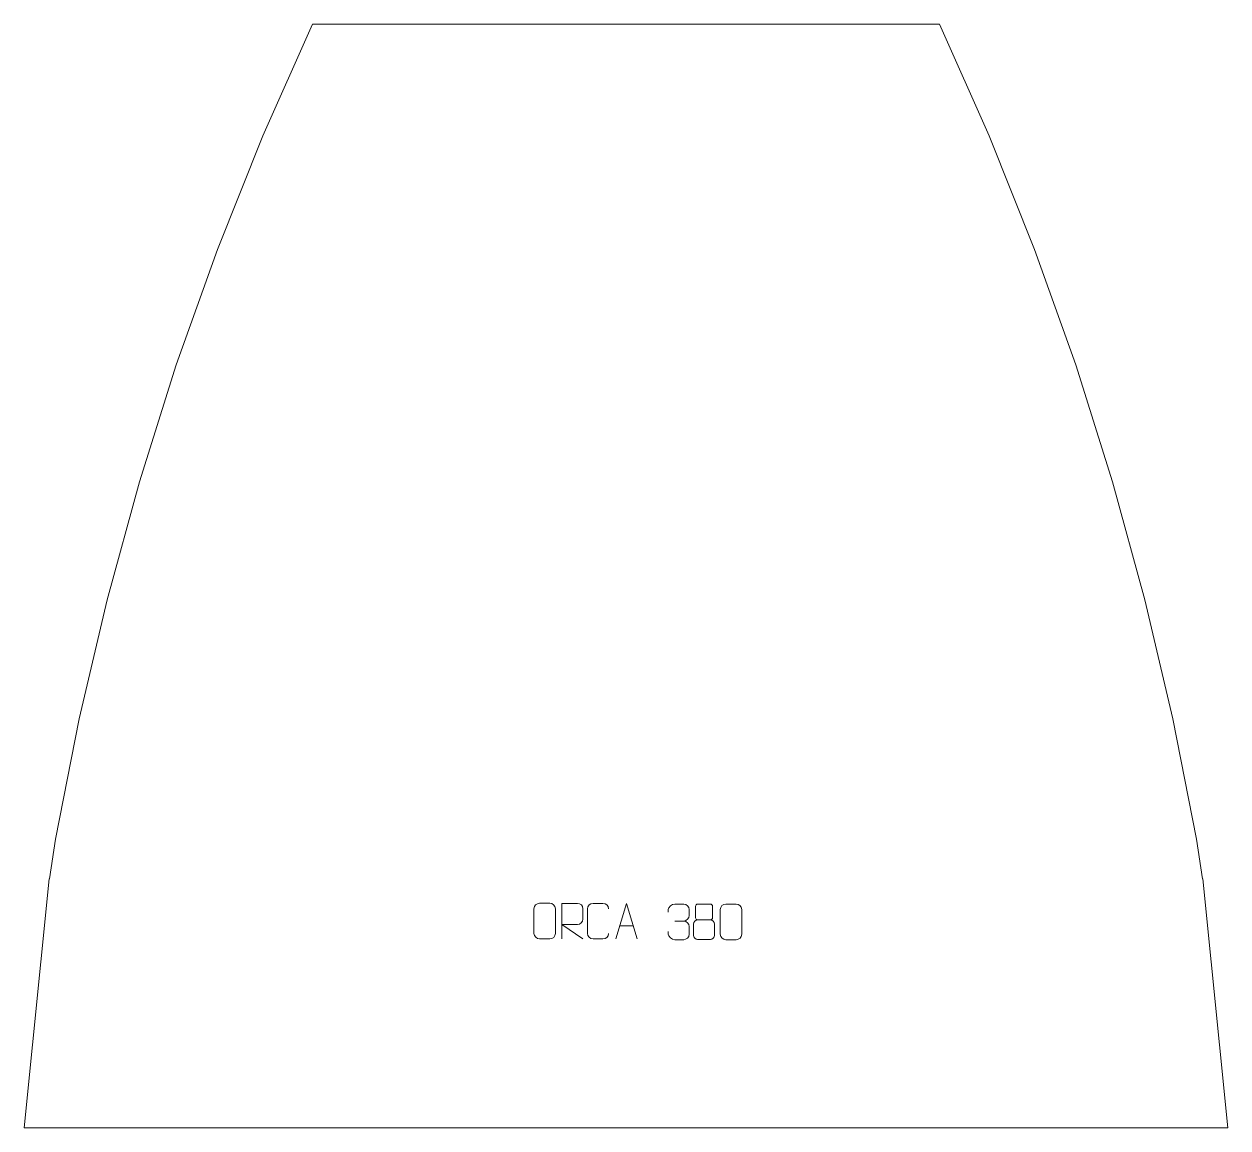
# Model space of a CAD drawing. Header units: millimetres. Extents: x -438 to 407, y 735 to 1510.
import ezdxf

# ---------------------------------------------------------------- set-up
doc = ezdxf.new("R2010")
doc.units = ezdxf.units.MM
doc.header["$MEASUREMENT"] = 0
doc.layers.add('layer 1', color=7, linetype='Continuous')

msp = doc.modelspace()

# ---------------------------------------------------------------- linework, layer by layer
at = {"layer": 'layer 1', "color": 242, "lineweight": 9}
msp.add_open_spline([(-235.3174, 1509.7811), (-235.3174, 1509.7811), (204.6812, 1509.7811), (204.6812, 1509.7811), (204.6812, 1509.7811), (204.6812, 1509.7811), (239.5474, 1431.2162), (239.5474, 1431.2162), (239.5474, 1431.2162), (239.5474, 1431.2162), (271.4487, 1351.4026), (271.4487, 1351.4026), (271.4487, 1351.4026), (271.4487, 1351.4026), (300.3408, 1270.4515), (300.3408, 1270.4515), (300.3408, 1270.4515), (300.3408, 1270.4515), (326.1816, 1188.4736), (326.1816, 1188.4736), (326.1816, 1188.4736), (326.1816, 1188.4736), (348.9368, 1105.5874), (348.9368, 1105.5874), (348.9368, 1105.5874), (348.9368, 1105.5874), (368.5738, 1021.9069), (368.5738, 1021.9069), (368.5738, 1021.9069), (368.5738, 1021.9069), (385.0655, 937.5514), (385.0655, 937.5514), (385.0655, 937.5514), (385.0655, 937.5514), (389.421, 909.782), (389.421, 909.782), (389.421, 909.782), (389.421, 909.782), (389.6795, 909.782), (389.6795, 909.782), (389.6795, 909.782), (389.6795, 909.782), (407.181, 734.7832), (407.181, 734.7832), (407.181, 734.7832), (407.181, 734.7832), (-437.8178, 734.7832), (-437.8178, 734.7832), (-437.8178, 734.7832), (-437.8178, 734.7832), (-420.3184, 909.782), (-420.3184, 909.782), (-420.3184, 909.782), (-420.3184, 909.782), (-420.06, 909.782), (-420.06, 909.782), (-420.06, 909.782), (-420.06, 909.782), (-415.7022, 937.5514), (-415.7022, 937.5514), (-415.7022, 937.5514), (-415.7022, 937.5514), (-399.2122, 1021.9069), (-399.2122, 1021.9069), (-399.2122, 1021.9069), (-399.2122, 1021.9069), (-379.5752, 1105.5874), (-379.5752, 1105.5874), (-379.5752, 1105.5874), (-379.5752, 1105.5874), (-356.8184, 1188.4736), (-356.8184, 1188.4736), (-356.8184, 1188.4736), (-356.8184, 1188.4736), (-330.9776, 1270.4515), (-330.9776, 1270.4515), (-330.9776, 1270.4515), (-330.9776, 1270.4515), (-302.0854, 1351.4026), (-302.0854, 1351.4026), (-302.0854, 1351.4026), (-302.0854, 1351.4026), (-270.1842, 1431.2162), (-270.1842, 1431.2162), (-270.1842, 1431.2162), (-270.1842, 1431.2162), (-235.3174, 1509.7811), (-235.3174, 1509.7811)], degree=3, knots=[0, 0, 0, 0, 0.04347826, 0.04347826, 0.04347826, 0.04347826, 0.08695652, 0.08695652, 0.08695652, 0.08695652, 0.13043478, 0.13043478, 0.13043478, 0.13043478, 0.17391304, 0.17391304, 0.17391304, 0.17391304, 0.2173913, 0.2173913, 0.2173913, 0.2173913, 0.26086957, 0.26086957, 0.26086957, 0.26086957, 0.30434783, 0.30434783, 0.30434783, 0.30434783, 0.34782609, 0.34782609, 0.34782609, 0.34782609, 0.39130435, 0.39130435, 0.39130435, 0.39130435, 0.43478261, 0.43478261, 0.43478261, 0.43478261, 0.47826087, 0.47826087, 0.47826087, 0.47826087, 0.52173913, 0.52173913, 0.52173913, 0.52173913, 0.56521739, 0.56521739, 0.56521739, 0.56521739, 0.60869565, 0.60869565, 0.60869565, 0.60869565, 0.65217391, 0.65217391, 0.65217391, 0.65217391, 0.69565217, 0.69565217, 0.69565217, 0.69565217, 0.73913043, 0.73913043, 0.73913043, 0.73913043, 0.7826087, 0.7826087, 0.7826087, 0.7826087, 0.82608696, 0.82608696, 0.82608696, 0.82608696, 0.86956522, 0.86956522, 0.86956522, 0.86956522, 0.91304348, 0.91304348, 0.91304348, 0.91304348, 1, 1, 1, 1], dxfattribs=at)
at = {"layer": 'layer 1', "color": 250, "lineweight": 9}
for points, knots in [([(-75.9416, 892.5242), (-73.5749, 892.5242), (-71.2078, 892.5242), (-68.8407, 892.5242), (-68.8407, 892.5242), (-66.8597, 892.5598), (-64.8332, 891.0651), (-64.8061, 888.6224), (-64.8061, 888.6224), (-64.8065, 882.8636), (-64.8065, 877.1043), (-64.8061, 871.3447), (-64.8061, 871.3447), (-64.9483, 869.0165), (-66.6551, 867.5339), (-68.8407, 867.523), (-68.8407, 867.523), (-71.2137, 867.5234), (-73.5867, 867.5234), (-75.9593, 867.523), (-75.9593, 867.523), (-77.9182, 867.4174), (-79.9251, 869.3058), (-79.9137, 871.3273), (-79.9137, 871.3273), (-79.9134, 877.1094), (-79.9134, 882.891), (-79.9137, 888.6723), (-79.9137, 888.6723), (-79.9094, 890.8149), (-78.1319, 892.5377), (-75.9416, 892.5242)], [0, 0, 0, 0, 0.11111111, 0.11111111, 0.11111111, 0.11111111, 0.22222222, 0.22222222, 0.22222222, 0.22222222, 0.33333333, 0.33333333, 0.33333333, 0.33333333, 0.44444444, 0.44444444, 0.44444444, 0.44444444, 0.55555556, 0.55555556, 0.55555556, 0.55555556, 0.66666667, 0.66666667, 0.66666667, 0.66666667, 0.77777778, 0.77777778, 0.77777778, 0.77777778, 1, 1, 1, 1]), ([(-60.2604, 867.5012), (-60.2604, 867.5012), (-60.2604, 892.4547), (-60.2604, 892.4547), (-60.2604, 892.4547), (-56.6656, 892.4547), (-53.0701, 892.4547), (-49.4749, 892.4547), (-49.4749, 892.4547), (-47.1496, 892.417), (-45.5923, 890.927), (-45.5964, 888.5606), (-45.5964, 888.5606), (-45.5968, 886.5251), (-45.5968, 883.4657), (-45.5964, 881.4297), (-45.5964, 881.4297), (-45.6029, 879.5542), (-47.4152, 877.6124), (-49.4247, 877.5933), (-49.4247, 877.5933), (-49.4247, 877.5933), (-60.2604, 877.5933), (-60.2604, 877.5933), (-60.2604, 877.5933), (-60.2604, 877.5933), (-45.6057, 867.5012), (-45.6057, 867.5012)], [0, 0, 0, 0, 0.125, 0.125, 0.125, 0.125, 0.25, 0.25, 0.25, 0.25, 0.375, 0.375, 0.375, 0.375, 0.5, 0.5, 0.5, 0.5, 0.625, 0.625, 0.625, 0.625, 0.75, 0.75, 0.75, 0.75, 1, 1, 1, 1]), ([(-27.5053, 871.3189), (-27.6451, 868.9955), (-29.3223, 867.5159), (-31.47, 867.5051), (-31.47, 867.5051), (-33.8019, 867.5055), (-36.1338, 867.5055), (-38.4653, 867.5051), (-38.4653, 867.5051), (-40.3903, 867.3997), (-42.3624, 869.2842), (-42.3512, 871.3015), (-42.3512, 871.3015), (-42.3508, 877.0716), (-42.3508, 882.8413), (-42.3512, 888.6106), (-42.3512, 888.6106), (-42.347, 890.7487), (-40.6003, 892.4679), (-38.4479, 892.4544), (-38.4479, 892.4544), (-36.1222, 892.4544), (-33.7961, 892.4544), (-31.47, 892.4544), (-31.47, 892.4544), (-29.5234, 892.4899), (-27.532, 890.9984), (-27.5053, 888.5608)], [0, 0, 0, 0, 0.125, 0.125, 0.125, 0.125, 0.25, 0.25, 0.25, 0.25, 0.375, 0.375, 0.375, 0.375, 0.5, 0.5, 0.5, 0.5, 0.625, 0.625, 0.625, 0.625, 0.75, 0.75, 0.75, 0.75, 1, 1, 1, 1]), ([(-22.3988, 867.5012), (-22.3988, 867.5012), (-15.0278, 892.4547), (-15.0278, 892.4547), (-15.0278, 892.4547), (-15.0278, 892.4547), (-7.4579, 867.5012), (-7.4579, 867.5012)], [0, 0, 0, 0, 0.33333333, 0.33333333, 0.33333333, 0.33333333, 1, 1, 1, 1]), ([(14.2876, 886.2231), (14.2876, 886.2231), (14.2876, 888.0803), (14.2876, 888.0803), (14.2876, 888.0803), (14.2733, 889.8222), (16.9378, 891.9403), (18.9969, 891.9176), (18.9969, 891.9176), (21.061, 891.9176), (23.125, 891.9176), (25.1887, 891.9176), (25.1887, 891.9176), (27.3832, 891.9264), (28.9815, 890.0796), (29.0259, 888.1675), (29.0259, 888.1675), (29.0255, 886.7324), (29.0255, 885.2973), (29.0259, 883.8618), (29.0259, 883.8618), (28.9773, 882.2083), (27.3747, 879.9783), (25.1764, 879.9883), (25.1764, 879.9883), (27.3801, 879.9771), (28.9881, 878.1739), (29.0421, 876.1144), (29.0421, 876.1144), (29.0417, 874.3297), (29.0417, 872.545), (29.0421, 870.7599), (29.0421, 870.7599), (29.0522, 868.6985), (26.9973, 866.9354), (25.1764, 866.9435), (25.1764, 866.9435), (23.1111, 866.9438), (21.0459, 866.9438), (18.9803, 866.9435), (18.9803, 866.9435), (16.8117, 866.955), (14.2807, 869.3552), (14.2621, 870.817), (14.2621, 870.817), (14.2621, 870.817), (14.2621, 872.7256), (14.2621, 872.7256)], [0, 0, 0, 0, 0.07692308, 0.07692308, 0.07692308, 0.07692308, 0.15384615, 0.15384615, 0.15384615, 0.15384615, 0.23076923, 0.23076923, 0.23076923, 0.23076923, 0.30769231, 0.30769231, 0.30769231, 0.30769231, 0.38461538, 0.38461538, 0.38461538, 0.38461538, 0.46153846, 0.46153846, 0.46153846, 0.46153846, 0.53846154, 0.53846154, 0.53846154, 0.53846154, 0.61538462, 0.61538462, 0.61538462, 0.61538462, 0.69230769, 0.69230769, 0.69230769, 0.69230769, 0.76923077, 0.76923077, 0.76923077, 0.76923077, 0.84615385, 0.84615385, 0.84615385, 0.84615385, 1, 1, 1, 1]), ([(33.4607, 890.4583), (33.4607, 888.2453), (33.4607, 884.563), (33.4607, 882.3497), (33.4607, 882.3497), (33.4757, 881.8423), (34.2831, 880.9109), (34.9832, 880.9121), (34.9832, 880.9121), (37.9531, 880.9123), (40.9233, 880.8274), (43.8937, 880.8271), (43.8937, 880.8271), (44.6908, 880.8313), (45.4115, 881.6216), (45.4089, 882.3423), (45.4089, 882.3423), (45.4086, 884.5583), (45.4086, 888.243), (45.4089, 890.4583), (45.4089, 890.4583), (45.3904, 891.1691), (44.779, 891.9295), (43.9451, 891.9221), (43.9451, 891.9221), (40.928, 891.9218), (37.9111, 891.9218), (34.8945, 891.9221), (34.8945, 891.9221), (34.2681, 891.9297), (33.444, 891.2187), (33.4607, 890.4583)], [0, 0, 0, 0, 0.11111111, 0.11111111, 0.11111111, 0.11111111, 0.22222222, 0.22222222, 0.22222222, 0.22222222, 0.33333333, 0.33333333, 0.33333333, 0.33333333, 0.44444444, 0.44444444, 0.44444444, 0.44444444, 0.55555556, 0.55555556, 0.55555556, 0.55555556, 0.66666667, 0.66666667, 0.66666667, 0.66666667, 0.77777778, 0.77777778, 0.77777778, 0.77777778, 1, 1, 1, 1]), ([(54.8324, 891.9498), (57.1991, 891.9498), (59.5662, 891.9498), (61.9333, 891.9498), (61.9333, 891.9498), (63.9143, 891.9854), (65.9408, 890.4907), (65.9679, 888.048), (65.9679, 888.048), (65.9675, 882.2892), (65.9675, 876.5299), (65.9679, 870.7703), (65.9679, 870.7703), (65.8257, 868.4421), (64.1189, 866.9595), (61.9333, 866.9486), (61.9333, 866.9486), (59.5603, 866.949), (57.1873, 866.949), (54.8147, 866.9486), (54.8147, 866.9486), (52.8558, 866.843), (50.8489, 868.7314), (50.8603, 870.7529), (50.8603, 870.7529), (50.8606, 876.535), (50.8606, 882.3166), (50.8603, 888.0979), (50.8603, 888.0979), (50.8646, 890.2405), (52.6421, 891.9633), (54.8324, 891.9498)], [0, 0, 0, 0, 0.11111111, 0.11111111, 0.11111111, 0.11111111, 0.22222222, 0.22222222, 0.22222222, 0.22222222, 0.33333333, 0.33333333, 0.33333333, 0.33333333, 0.44444444, 0.44444444, 0.44444444, 0.44444444, 0.55555556, 0.55555556, 0.55555556, 0.55555556, 0.66666667, 0.66666667, 0.66666667, 0.66666667, 0.77777778, 0.77777778, 0.77777778, 0.77777778, 1, 1, 1, 1]), ([(32.0019, 877.9401), (32.0019, 874.7693), (32.0019, 873.0672), (32.0019, 869.8958), (32.0019, 869.8958), (31.9934, 868.6739), (33.6913, 866.9812), (34.9439, 866.9727), (34.9439, 866.9727), (37.927, 866.973), (40.9103, 866.973), (43.8937, 866.9727), (43.8937, 866.9727), (45.217, 866.9844), (46.8374, 868.606), (46.8263, 869.9052), (46.8263, 869.9052), (46.826, 873.0734), (46.826, 874.7722), (46.8263, 877.9401), (46.8263, 877.9401), (46.7566, 879.3205), (45.1788, 880.8991), (43.8734, 880.893), (43.8734, 880.893), (40.8968, 880.8927), (37.9202, 880.8927), (34.9439, 880.893), (34.9439, 880.893), (33.8644, 880.8994), (32.0181, 879.3205), (32.0019, 877.9401)], [0, 0, 0, 0, 0.11111111, 0.11111111, 0.11111111, 0.11111111, 0.22222222, 0.22222222, 0.22222222, 0.22222222, 0.33333333, 0.33333333, 0.33333333, 0.33333333, 0.44444444, 0.44444444, 0.44444444, 0.44444444, 0.55555556, 0.55555556, 0.55555556, 0.55555556, 0.66666667, 0.66666667, 0.66666667, 0.66666667, 0.77777778, 0.77777778, 0.77777778, 0.77777778, 1, 1, 1, 1])]:
    msp.add_open_spline(points, degree=3, knots=knots, dxfattribs=at)
for points in [[(18.9973, 879.9779), (18.9973, 879.9779), (25.1937, 879.9779), (25.1937, 879.9779)], [(-19.6762, 876.7506), (-19.6762, 876.7506), (-10.1805, 876.7506), (-10.1805, 876.7506)]]:
    msp.add_open_spline(points, degree=3, dxfattribs=at)

doc.saveas('drawing.dxf')
